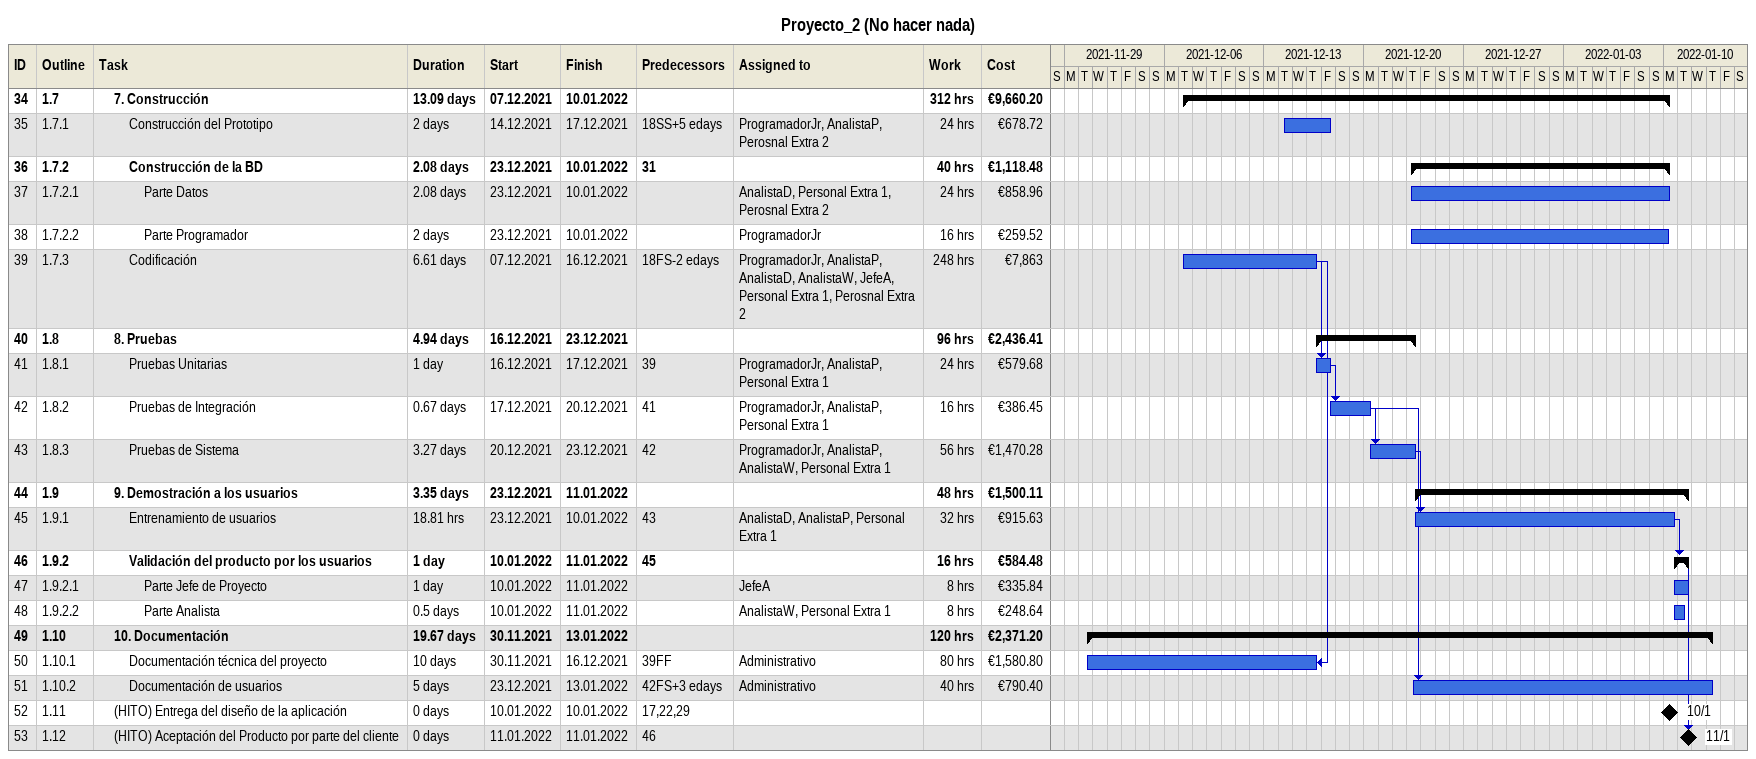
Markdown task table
Proyecto_2 (No hacer nada)

| ID | WBS | Task | Duration | Start | Finish | Predecessors | Resources | Work (h) | Cost (€) |
|---|---|---|---|---|---|---|---|---|---|
| 34 | 1.7 | **7. Construcción** | 13.09d | 2021-12-07 | 2022-01-10 |  |  | 312 | 9660.20 |
| 35 | 1.7.1 | Construcción del Prototipo | 2d | 2021-12-14 | 2021-12-17 | 18SS+5ed | ProgramadorJr, AnalistaP, Perosnal Extra 2 | 24 | 678.72 |
| 36 | 1.7.2 | **Construcción de la BD** | 2.08d | 2021-12-23 | 2022-01-10 | 31 |  | 40 | 1118.48 |
| 37 | 1.7.2.1 | Parte Datos | 2.08d | 2021-12-23 | 2022-01-10 |  | AnalistaD, Personal Extra 1, Perosnal Extra 2 | 24 | 858.96 |
| 38 | 1.7.2.2 | Parte Programador | 2d | 2021-12-23 | 2022-01-10 |  | ProgramadorJr | 16 | 259.52 |
| 39 | 1.7.3 | Codificación | 6.61d | 2021-12-07 | 2021-12-16 | 18FS-2ed | ProgramadorJr, AnalistaP, AnalistaD, AnalistaW, JefeA, Personal Extra 1, Perosnal Extra 2 | 248 | 7863 |
| 40 | 1.8 | **8. Pruebas** | 4.94d | 2021-12-16 | 2021-12-23 |  |  | 96 | 2436.41 |
| 41 | 1.8.1 | Pruebas Unitarias | 1d | 2021-12-16 | 2021-12-17 | 39 | ProgramadorJr, AnalistaP, Personal Extra 1 | 24 | 579.68 |
| 42 | 1.8.2 | Pruebas de Integración | 0.67d | 2021-12-17 | 2021-12-20 | 41 | ProgramadorJr, AnalistaP, Personal Extra 1 | 16 | 386.45 |
| 43 | 1.8.3 | Pruebas de Sistema | 3.27d | 2021-12-20 | 2021-12-23 | 42 | ProgramadorJr, AnalistaP, AnalistaW, Personal Extra 1 | 56 | 1470.28 |
| 44 | 1.9 | **9. Demostración a los usuarios** | 3.35d | 2021-12-23 | 2022-01-11 |  |  | 48 | 1500.11 |
| 45 | 1.9.1 | Entrenamiento de usuarios | 18.81h | 2021-12-23 | 2022-01-10 | 43 | AnalistaD, AnalistaP, Personal Extra 1 | 32 | 915.63 |
| 46 | 1.9.2 | **Validación del producto por los usuarios** | 1d | 2022-01-10 | 2022-01-11 | 45 |  | 16 | 584.48 |
| 47 | 1.9.2.1 | Parte Jefe de Proyecto | 1d | 2022-01-10 | 2022-01-11 |  | JefeA | 8 | 335.84 |
| 48 | 1.9.2.2 | Parte Analista | 0.5d | 2022-01-10 | 2022-01-11 |  | AnalistaW, Personal Extra 1 | 8 | 248.64 |
| 49 | 1.10 | **10. Documentación** | 19.67d | 2021-11-30 | 2022-01-13 |  |  | 120 | 2371.20 |
| 50 | 1.10.1 | Documentación técnica del proyecto | 10d | 2021-11-30 | 2021-12-16 | 39FF | Administrativo | 80 | 1580.80 |
| 51 | 1.10.2 | Documentación de usuarios | 5d | 2021-12-23 | 2022-01-13 | 42FS+3ed | Administrativo | 40 | 790.40 |
| 52 | 1.11 | (HITO) Entrega del diseño de la aplicación | 0d | 2022-01-10 | 2022-01-10 | 17, 22, 29 |  |  |  |
| 53 | 1.12 | (HITO) Aceptación del Producto por parte del cliente | 0d | 2022-01-11 | 2022-01-11 | 46 |  |  |  |
